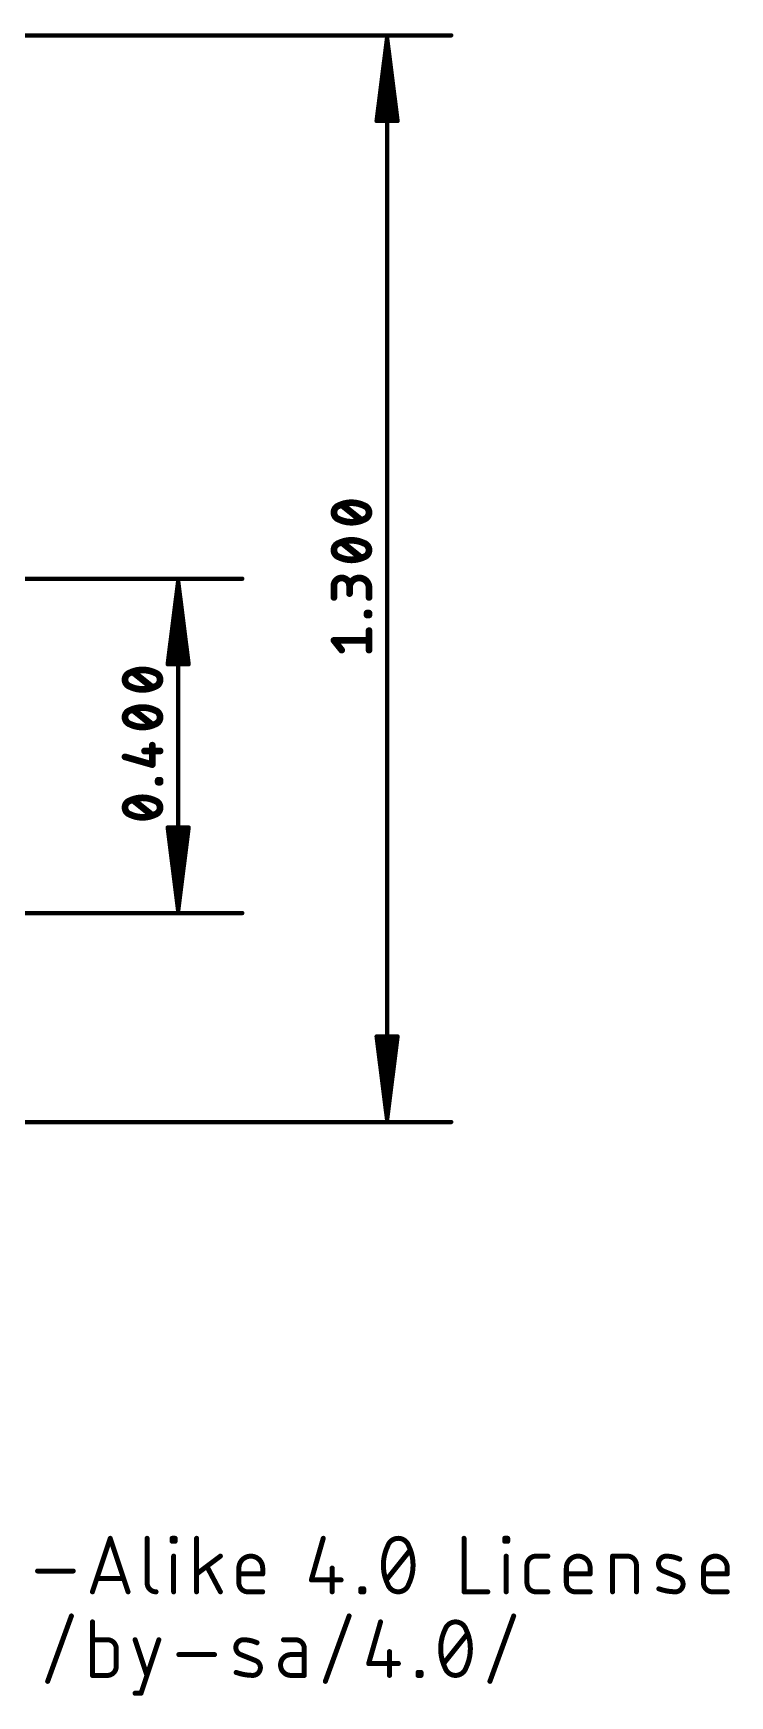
# Model space of a CAD drawing. Extents: x -29.2 to 57.4, y -20 to 37.1.
# Drawn here: x 36.2 to 57.4, y -17.4 to 33.1 of the extents above; entities that cross this region are included whole.
import ezdxf

# ---------------------------------------------------------------- set-up
doc = ezdxf.new("R2010")
doc.units = 0
doc.layers.add('47', color=253, linetype='CONTINUOUS')
doc.layers.add('51', color=53, linetype='CONTINUOUS')

msp = doc.modelspace()

# ---------------------------------------------------------------- linework, layer by layer
at = {"layer": '47'}
for points, const_width in [([(32.385, 33.02), (48.94, 33.02)], 0.13), ([(46.99, 32.955), (46.6708, 30.42)], 0.13), ([(46.99, 32.955), (46.73, 30.42)], 0.13), ([(46.99, 32.955), (46.86, 30.42)], 0.13), ([(46.99, 32.955), (46.99, 0.065)], 0.13), ([(47.3092, 30.42), (46.99, 32.955)], 0.13), ([(47.12, 30.42), (46.99, 32.955)], 0.13), ([(47.25, 30.42), (46.99, 32.955)], 0.13), ([(46.6708, 30.42), (47.3092, 30.42)], 0.13), ([(46.2038, 18.2854), (45.6112, 18.7596)], 0.2032), ([(46.2038, 17.1424), (45.6112, 17.6166)], 0.2032), ([(35.56, 16.51), (42.59, 16.51)], 0.13), ([(40.64, 16.445), (40.3208, 13.91)], 0.13), ([(40.64, 16.445), (40.38, 13.91)], 0.13), ([(40.64, 16.445), (40.51, 13.91)], 0.13), ([(40.64, 6.415), (40.64, 16.445)], 0.13), ([(40.9592, 13.91), (40.64, 16.445)], 0.13), ([(40.77, 13.91), (40.64, 16.445)], 0.13), ([(40.9, 13.91), (40.64, 16.445)], 0.13), ([(45.3741, 15.9402), (45.3741, 16.2958)], 0.2032), ([(45.8482, 16.2958), (45.8482, 16.0587)], 0.2032), ([(46.4409, 15.9402), (46.4409, 16.2365)], 0.2032), ([(46.3816, 15.4068), (46.3816, 15.466)], 0.2032), ([(46.3816, 15.466), (46.4409, 15.466)], 0.2032), ([(46.4409, 15.4068), (46.3816, 15.4068)], 0.2032), ([(46.4409, 15.466), (46.4409, 15.4068)], 0.2032), ([(45.6112, 14.34), (45.3741, 14.6363)], 0.2032), ([(45.3741, 14.6363), (46.4409, 14.6363)], 0.2032), ([(46.4409, 14.34), (46.4409, 14.9326)], 0.2032), ([(39.8538, 13.2054), (39.2612, 13.6796)], 0.2032), ([(40.3208, 13.91), (40.9592, 13.91)], 0.13), ([(39.8538, 12.0624), (39.2612, 12.5366)], 0.2032), ([(39.0241, 11.0972), (39.8538, 10.8602)], 0.2032), ([(39.6168, 11.275), (40.0909, 11.275)], 0.2032), ([(39.8538, 10.8602), (39.8538, 11.4528)], 0.2032), ([(40.0316, 10.3268), (40.0316, 10.386)], 0.2032), ([(40.0316, 10.386), (40.0909, 10.386)], 0.2032), ([(40.0909, 10.3268), (40.0316, 10.3268)], 0.2032), ([(40.0909, 10.386), (40.0909, 10.3268)], 0.2032), ([(39.8538, 9.3192), (39.2612, 9.7934)], 0.2032), ([(40.64, 6.415), (40.3208, 8.95)], 0.13), ([(40.3208, 8.95), (40.9592, 8.95)], 0.13), ([(40.64, 6.415), (40.38, 8.95)], 0.13), ([(40.64, 6.415), (40.51, 8.95)], 0.13), ([(40.9592, 8.95), (40.64, 6.415)], 0.13), ([(40.77, 8.95), (40.64, 6.415)], 0.13), ([(40.9, 8.95), (40.64, 6.415)], 0.13), ([(35.56, 6.35), (42.59, 6.35)], 0.13), ([(46.99, 0.065), (46.6708, 2.6)], 0.13), ([(46.6708, 2.6), (47.3092, 2.6)], 0.13), ([(46.99, 0.065), (46.73, 2.6)], 0.13), ([(46.99, 0.065), (46.86, 2.6)], 0.13), ([(47.3092, 2.6), (46.99, 0.065)], 0.13), ([(47.12, 2.6), (46.99, 0.065)], 0.13), ([(47.25, 2.6), (46.99, 0.065)], 0.13), ([(32.385, 0), (48.94, 0)], 0.13)]:
    msp.add_lwpolyline(points, dxfattribs=dict(at, const_width=const_width))
for points, const_width in [([(47.0225, 32.955, 1), (46.9575, 32.955)], 0.065), ([(47.0222, 32.9591, 1), (46.9578, 32.9509)], 0.065), ([(47.0225, 32.9533, 1), (46.9575, 32.9567)], 0.065), ([(47.0225, 32.9567, 1), (46.9575, 32.9533)], 0.065), ([(47.0223, 32.9583, 1), (46.9577, 32.9517)], 0.065), ([(47.0223, 32.9517, 1), (46.9577, 32.9583)], 0.065), ([(47.0222, 32.9509, 1), (46.9578, 32.9591)], 0.065), ([(48.94, 32.9875, 1), (48.94, 33.0525)], 0.065), ([(46.6385, 30.4241, 1), (46.703, 30.4159)], 0.065), ([(46.6708, 30.4525, 1), (46.6708, 30.3875)], 0.065), ([(46.6977, 30.4233, 1), (46.7623, 30.4167)], 0.065), ([(46.8275, 30.4217, 1), (46.8925, 30.4183)], 0.065), ([(47.0875, 30.4183, 1), (47.1525, 30.4217)], 0.065), ([(47.2177, 30.4167, 1), (47.2823, 30.4233)], 0.065), ([(47.277, 30.4159, 1), (47.3415, 30.4241)], 0.065), ([(47.3092, 30.3875, 1), (47.3092, 30.4525)], 0.065), ([(45.5223, 18.7299, 0.3205), (45.3741, 18.5225)], 0.2032), ([(45.9075, 18.8188, 0.1139), (45.5223, 18.7299)], 0.2032), ([(45.5, 18.7756, 1), (45.5445, 18.6843)], 0.1016), ([(45.5387, 18.6819, 1), (45.5058, 18.778)], 0.1016), ([(45.6429, 18.7992, 1), (45.5794, 18.7199)], 0.1016), ([(46.2927, 18.7299, 0.1139), (45.9075, 18.8188)], 0.2032), ([(45.9075, 18.8696, 1), (45.9075, 18.768)], 0.1016), ([(45.9075, 18.768, 1), (45.9075, 18.8696)], 0.1016), ([(46.4409, 18.5225, 0.3205), (46.2927, 18.7299)], 0.2032), ([(46.3092, 18.778, 1), (46.2763, 18.6819)], 0.1016), ([(46.2705, 18.6843, 1), (46.315, 18.7756)], 0.1016), ([(45.3741, 18.5225, 0.3205), (45.5223, 18.3151)], 0.2032), ([(45.4249, 18.5225, 1), (45.3233, 18.5225)], 0.1016), ([(45.3233, 18.5225, 1), (45.4249, 18.5225)], 0.1016), ([(45.5223, 18.3151, 0.1139), (45.9075, 18.2262)], 0.2032), ([(45.5445, 18.3607, 1), (45.5, 18.2694)], 0.1016), ([(45.5058, 18.267, 1), (45.5387, 18.3631)], 0.1016), ([(45.9075, 18.2262, 0.1139), (46.2927, 18.3151)], 0.2032), ([(45.9075, 18.277, 1), (45.9075, 18.1754)], 0.1016), ([(45.9075, 18.1754, 1), (45.9075, 18.277)], 0.1016), ([(46.1721, 18.2458, 1), (46.2356, 18.3251)], 0.1016), ([(46.2927, 18.3151, 0.3205), (46.4409, 18.5225)], 0.2032), ([(46.2763, 18.3631, 1), (46.3092, 18.267)], 0.1016), ([(46.315, 18.2694, 1), (46.2705, 18.3607)], 0.1016), ([(46.4917, 18.5225, 1), (46.3901, 18.5225)], 0.1016), ([(46.3901, 18.5225, 1), (46.4917, 18.5225)], 0.1016), ([(45.5223, 17.5869, 0.3205), (45.3741, 17.3795)], 0.2032), ([(45.9075, 17.6758, 0.1139), (45.5223, 17.5869)], 0.2032), ([(45.5, 17.6326, 1), (45.5445, 17.5413)], 0.1016), ([(45.5387, 17.5389, 1), (45.5058, 17.635)], 0.1016), ([(45.6429, 17.6562, 1), (45.5794, 17.5769)], 0.1016), ([(46.2927, 17.5869, 0.1139), (45.9075, 17.6758)], 0.2032), ([(45.9075, 17.7266, 1), (45.9075, 17.625)], 0.1016), ([(45.9075, 17.625, 1), (45.9075, 17.7266)], 0.1016), ([(46.4409, 17.3795, 0.3205), (46.2927, 17.5869)], 0.2032), ([(46.3092, 17.635, 1), (46.2763, 17.5389)], 0.1016), ([(46.2705, 17.5413, 1), (46.315, 17.6326)], 0.1016), ([(45.3741, 17.3795, 0.3205), (45.5223, 17.1721)], 0.2032), ([(45.4249, 17.3795, 1), (45.3233, 17.3795)], 0.1016), ([(45.3233, 17.3795, 1), (45.4249, 17.3795)], 0.1016), ([(45.5223, 17.1721, 0.1139), (45.9075, 17.0832)], 0.2032), ([(45.5445, 17.2177, 1), (45.5, 17.1264)], 0.1016), ([(45.5058, 17.124, 1), (45.5387, 17.2201)], 0.1016), ([(45.9075, 17.0832, 0.1139), (46.2927, 17.1721)], 0.2032), ([(45.9075, 17.134, 1), (45.9075, 17.0324)], 0.1016), ([(45.9075, 17.0324, 1), (45.9075, 17.134)], 0.1016), ([(46.1721, 17.1028, 1), (46.2356, 17.1821)], 0.1016), ([(46.2927, 17.1721, 0.3205), (46.4409, 17.3795)], 0.2032), ([(46.2763, 17.2201, 1), (46.3092, 17.124)], 0.1016), ([(46.315, 17.1264, 1), (46.2705, 17.2177)], 0.1016), ([(46.4917, 17.3795, 1), (46.3901, 17.3795)], 0.1016), ([(46.3901, 17.3795, 1), (46.4917, 17.3795)], 0.1016), ([(40.6725, 16.445, 1), (40.6075, 16.445)], 0.065), ([(40.6722, 16.4491, 1), (40.6078, 16.4409)], 0.065), ([(40.6725, 16.4433, 1), (40.6075, 16.4467)], 0.065), ([(40.6725, 16.4467, 1), (40.6075, 16.4433)], 0.065), ([(40.6723, 16.4483, 1), (40.6077, 16.4417)], 0.065), ([(40.6723, 16.4417, 1), (40.6077, 16.4483)], 0.065), ([(40.6722, 16.4409, 1), (40.6078, 16.4491)], 0.065), ([(42.59, 16.4775, 1), (42.59, 16.5425)], 0.065), ([(45.8482, 16.2958, 1), (45.3741, 16.2958)], 0.2032), ([(45.4249, 16.2958, 1), (45.3233, 16.2958)], 0.1016), ([(45.3233, 16.2958, 1), (45.4249, 16.2958)], 0.1016), ([(46.4409, 16.2365, 1), (45.8482, 16.2365)], 0.2032), ([(45.899, 16.2958, 1), (45.7974, 16.2958)], 0.1016), ([(45.7974, 16.2958, 1), (45.899, 16.2958)], 0.1016), ([(45.7974, 16.2365, 1), (45.899, 16.2365)], 0.1016), ([(46.4917, 16.2365, 1), (46.3901, 16.2365)], 0.1016), ([(46.3901, 16.2365, 1), (46.4917, 16.2365)], 0.1016), ([(45.3233, 15.9402, 1), (45.4249, 15.9402)], 0.1016), ([(45.7974, 16.0587, 1), (45.899, 16.0587)], 0.1016), ([(46.3901, 15.9402, 1), (46.4917, 15.9402)], 0.1016), ([(46.4324, 15.466, 1), (46.3308, 15.466)], 0.1016), ([(46.3816, 15.5168, 1), (46.3816, 15.4152)], 0.1016), ([(46.3816, 15.4576, 1), (46.3816, 15.356)], 0.1016), ([(46.3308, 15.4068, 1), (46.4324, 15.4068)], 0.1016), ([(46.4917, 15.466, 1), (46.3901, 15.466)], 0.1016), ([(46.3901, 15.4068, 1), (46.4917, 15.4068)], 0.1016), ([(46.4409, 15.4152, 1), (46.4409, 15.5168)], 0.1016), ([(46.4409, 15.356, 1), (46.4409, 15.4576)], 0.1016), ([(45.4138, 14.668, 1), (45.3344, 14.6046)], 0.1016), ([(45.3741, 14.6871, 1), (45.3741, 14.5855)], 0.1016), ([(46.4917, 14.9326, 1), (46.3901, 14.9326)], 0.1016), ([(46.4409, 14.5855, 1), (46.4409, 14.6871)], 0.1016), ([(45.5715, 14.3082, 1), (45.6508, 14.3717)], 0.1016), ([(46.3901, 14.34, 1), (46.4917, 14.34)], 0.1016), ([(39.1723, 13.6499, 0.3205), (39.0241, 13.4425)], 0.2032), ([(39.5575, 13.7388, 0.1139), (39.1723, 13.6499)], 0.2032), ([(39.15, 13.6956, 1), (39.1945, 13.6043)], 0.1016), ([(39.1887, 13.6019, 1), (39.1558, 13.698)], 0.1016), ([(39.2929, 13.7192, 1), (39.2294, 13.6399)], 0.1016), ([(39.9427, 13.6499, 0.1139), (39.5575, 13.7388)], 0.2032), ([(39.5575, 13.7896, 1), (39.5575, 13.688)], 0.1016), ([(39.5575, 13.688, 1), (39.5575, 13.7896)], 0.1016), ([(40.0909, 13.4425, 0.3205), (39.9427, 13.6499)], 0.2032), ([(39.9592, 13.698, 1), (39.9263, 13.6019)], 0.1016), ([(39.9205, 13.6043, 1), (39.965, 13.6956)], 0.1016), ([(40.2885, 13.9141, 1), (40.353, 13.9059)], 0.065), ([(40.3208, 13.9425, 1), (40.3208, 13.8775)], 0.065), ([(40.3477, 13.9133, 1), (40.4123, 13.9067)], 0.065), ([(40.4775, 13.9117, 1), (40.5425, 13.9083)], 0.065), ([(40.7375, 13.9083, 1), (40.8025, 13.9117)], 0.065), ([(40.8677, 13.9067, 1), (40.9323, 13.9133)], 0.065), ([(40.927, 13.9059, 1), (40.9915, 13.9141)], 0.065), ([(40.9592, 13.8775, 1), (40.9592, 13.9425)], 0.065), ([(39.0241, 13.4425, 0.3205), (39.1723, 13.2351)], 0.2032), ([(39.0749, 13.4425, 1), (38.9733, 13.4425)], 0.1016), ([(38.9733, 13.4425, 1), (39.0749, 13.4425)], 0.1016), ([(39.1723, 13.2351, 0.1139), (39.5575, 13.1462)], 0.2032), ([(39.1945, 13.2807, 1), (39.15, 13.1894)], 0.1016), ([(39.1558, 13.187, 1), (39.1887, 13.2831)], 0.1016), ([(39.5575, 13.1462, 0.1139), (39.9427, 13.2351)], 0.2032), ([(39.5575, 13.197, 1), (39.5575, 13.0954)], 0.1016), ([(39.5575, 13.0954, 1), (39.5575, 13.197)], 0.1016), ([(39.8221, 13.1658, 1), (39.8856, 13.2451)], 0.1016), ([(39.9427, 13.2351, 0.3205), (40.0909, 13.4425)], 0.2032), ([(39.9263, 13.2831, 1), (39.9592, 13.187)], 0.1016), ([(39.965, 13.1894, 1), (39.9205, 13.2807)], 0.1016), ([(40.1417, 13.4425, 1), (40.0401, 13.4425)], 0.1016), ([(40.0401, 13.4425, 1), (40.1417, 13.4425)], 0.1016), ([(39.5575, 12.5958, 0.1139), (39.1723, 12.5069)], 0.2032), ([(39.2929, 12.5762, 1), (39.2294, 12.4969)], 0.1016), ([(39.9427, 12.5069, 0.1139), (39.5575, 12.5958)], 0.2032), ([(39.5575, 12.6466, 1), (39.5575, 12.545)], 0.1016), ([(39.5575, 12.545, 1), (39.5575, 12.6466)], 0.1016), ([(39.1723, 12.5069, 0.3205), (39.0241, 12.2995)], 0.2032), ([(39.0241, 12.2995, 0.3205), (39.1723, 12.0921)], 0.2032), ([(39.0749, 12.2995, 1), (38.9733, 12.2995)], 0.1016), ([(38.9733, 12.2995, 1), (39.0749, 12.2995)], 0.1016), ([(39.15, 12.5526, 1), (39.1945, 12.4613)], 0.1016), ([(39.1723, 12.0921, 0.1139), (39.5575, 12.0032)], 0.2032), ([(39.1945, 12.1377, 1), (39.15, 12.0464)], 0.1016), ([(39.1887, 12.4589, 1), (39.1558, 12.555)], 0.1016), ([(39.1558, 12.044, 1), (39.1887, 12.1401)], 0.1016), ([(39.5575, 12.0032, 0.1139), (39.9427, 12.0921)], 0.2032), ([(39.8221, 12.0228, 1), (39.8856, 12.1021)], 0.1016), ([(40.0909, 12.2995, 0.3205), (39.9427, 12.5069)], 0.2032), ([(39.9427, 12.0921, 0.3205), (40.0909, 12.2995)], 0.2032), ([(39.9592, 12.555, 1), (39.9263, 12.4589)], 0.1016), ([(39.9263, 12.1401, 1), (39.9592, 12.044)], 0.1016), ([(39.9205, 12.4613, 1), (39.965, 12.5526)], 0.1016), ([(39.965, 12.0464, 1), (39.9205, 12.1377)], 0.1016), ([(40.1417, 12.2995, 1), (40.0401, 12.2995)], 0.1016), ([(40.0401, 12.2995, 1), (40.1417, 12.2995)], 0.1016), ([(39.5575, 12.054, 1), (39.5575, 11.9524)], 0.1016), ([(39.5575, 11.9524, 1), (39.5575, 12.054)], 0.1016), ([(39.0381, 11.1461, 1), (39.0101, 11.0484)], 0.1016), ([(39.6168, 11.3258, 1), (39.6168, 11.2242)], 0.1016), ([(39.9046, 11.4528, 1), (39.803, 11.4528)], 0.1016), ([(40.0909, 11.2242, 1), (40.0909, 11.3258)], 0.1016), ([(39.803, 10.8602, 1), (39.9046, 10.8602)], 0.1016), ([(39.8399, 10.8113, 1), (39.8678, 10.909)], 0.1016), ([(40.0824, 10.386, 1), (39.9808, 10.386)], 0.1016), ([(40.0316, 10.4368, 1), (40.0316, 10.3352)], 0.1016), ([(40.0316, 10.3776, 1), (40.0316, 10.276)], 0.1016), ([(39.9808, 10.3268, 1), (40.0824, 10.3268)], 0.1016), ([(40.1417, 10.386, 1), (40.0401, 10.386)], 0.1016), ([(40.0401, 10.3268, 1), (40.1417, 10.3268)], 0.1016), ([(40.0909, 10.3352, 1), (40.0909, 10.4368)], 0.1016), ([(40.0909, 10.276, 1), (40.0909, 10.3776)], 0.1016), ([(39.1723, 9.7637, 0.3205), (39.0241, 9.5563)], 0.2032), ([(39.0241, 9.5563, 0.3205), (39.1723, 9.3489)], 0.2032), ([(39.0749, 9.5563, 1), (38.9733, 9.5563)], 0.1016), ([(38.9733, 9.5563, 1), (39.0749, 9.5563)], 0.1016), ([(39.5575, 9.8526, 0.1139), (39.1723, 9.7637)], 0.2032), ([(39.15, 9.8094, 1), (39.1945, 9.7181)], 0.1016), ([(39.1887, 9.7157, 1), (39.1558, 9.8118)], 0.1016), ([(39.2929, 9.833, 1), (39.2294, 9.7537)], 0.1016), ([(39.9427, 9.7637, 0.1139), (39.5575, 9.8526)], 0.2032), ([(39.5575, 9.9034, 1), (39.5575, 9.8018)], 0.1016), ([(39.5575, 9.8018, 1), (39.5575, 9.9034)], 0.1016), ([(40.0909, 9.5563, 0.3205), (39.9427, 9.7637)], 0.2032), ([(39.9427, 9.3489, 0.3205), (40.0909, 9.5563)], 0.2032), ([(39.9592, 9.8118, 1), (39.9263, 9.7157)], 0.1016), ([(39.9205, 9.7181, 1), (39.965, 9.8094)], 0.1016), ([(40.1417, 9.5563, 1), (40.0401, 9.5563)], 0.1016), ([(40.0401, 9.5563, 1), (40.1417, 9.5563)], 0.1016), ([(39.1723, 9.3489, 0.1139), (39.5575, 9.26)], 0.2032), ([(39.1945, 9.3945, 1), (39.15, 9.3032)], 0.1016), ([(39.1558, 9.3008, 1), (39.1887, 9.3969)], 0.1016), ([(39.5575, 9.26, 0.1139), (39.9427, 9.3489)], 0.2032), ([(39.5575, 9.3108, 1), (39.5575, 9.2092)], 0.1016), ([(39.5575, 9.2092, 1), (39.5575, 9.3108)], 0.1016), ([(39.8221, 9.2796, 1), (39.8856, 9.3589)], 0.1016), ([(39.9263, 9.3969, 1), (39.9592, 9.3008)], 0.1016), ([(39.965, 9.3032, 1), (39.9205, 9.3945)], 0.1016), ([(40.353, 8.9541, 1), (40.2885, 8.9459)], 0.065), ([(40.3208, 8.9825, 1), (40.3208, 8.9175)], 0.065), ([(40.4123, 8.9533, 1), (40.3477, 8.9467)], 0.065), ([(40.5425, 8.9517, 1), (40.4775, 8.9483)], 0.065), ([(40.8025, 8.9483, 1), (40.7375, 8.9517)], 0.065), ([(40.9323, 8.9467, 1), (40.8677, 8.9533)], 0.065), ([(40.9915, 8.9459, 1), (40.927, 8.9541)], 0.065), ([(40.9592, 8.9175, 1), (40.9592, 8.9825)], 0.065), ([(40.6078, 6.4191, 1), (40.6722, 6.4109)], 0.065), ([(40.6077, 6.4183, 1), (40.6723, 6.4117)], 0.065), ([(40.6075, 6.4133, 1), (40.6725, 6.4167)], 0.065), ([(40.6075, 6.4167, 1), (40.6725, 6.4133)], 0.065), ([(40.6075, 6.415, 1), (40.6725, 6.415)], 0.065), ([(40.6077, 6.4117, 1), (40.6723, 6.4183)], 0.065), ([(40.6078, 6.4109, 1), (40.6722, 6.4191)], 0.065), ([(42.59, 6.3175, 1), (42.59, 6.3825)], 0.065), ([(46.703, 2.6041, 1), (46.6385, 2.5959)], 0.065), ([(46.6708, 2.6325, 1), (46.6708, 2.5675)], 0.065), ([(46.7623, 2.6033, 1), (46.6977, 2.5967)], 0.065), ([(46.8925, 2.6017, 1), (46.8275, 2.5983)], 0.065), ([(47.1525, 2.5983, 1), (47.0875, 2.6017)], 0.065), ([(47.2823, 2.5967, 1), (47.2177, 2.6033)], 0.065), ([(47.3415, 2.5959, 1), (47.277, 2.6041)], 0.065), ([(47.3092, 2.5675, 1), (47.3092, 2.6325)], 0.065), ([(46.9578, 0.0691, 1), (47.0222, 0.0609)], 0.065), ([(46.9577, 0.0683, 1), (47.0223, 0.0617)], 0.065), ([(46.9575, 0.0633, 1), (47.0225, 0.0667)], 0.065), ([(46.9575, 0.0667, 1), (47.0225, 0.0633)], 0.065), ([(46.9575, 0.065, 1), (47.0225, 0.065)], 0.065), ([(46.9577, 0.0617, 1), (47.0223, 0.0683)], 0.065), ([(46.9578, 0.0609, 1), (47.0222, 0.0691)], 0.065), ([(48.94, -0.0325, 1), (48.94, 0.0325)], 0.065)]:
    msp.add_lwpolyline(points, format="xyb", dxfattribs=dict(at, const_width=const_width))
at = {"layer": '51', "const_width": 0.1524}
for points in [[(38.033, -14.2748), (38.5749, -12.6492)], [(38.5749, -12.6492), (39.1168, -14.2748)], [(39.6963, -12.6492), (39.6963, -14.0039)], [(40.4576, -12.7395), (40.4576, -12.6492)], [(40.4576, -12.6492), (40.5479, -12.6492)], [(40.5479, -12.6492), (40.5479, -12.7395)], [(41.2005, -14.2748), (41.2005, -12.6492)], [(45.0497, -12.6492), (44.6885, -13.9136)], [(49.3287, -12.6492), (49.3287, -14.2748)], [(50.5658, -12.7395), (50.5658, -12.6492)], [(50.5658, -12.6492), (50.6561, -12.6492)], [(50.6561, -12.6492), (50.6561, -12.7395)], [(40.5479, -12.7395), (40.4576, -12.7395)], [(40.5028, -14.2748), (40.5028, -13.1911)], [(41.923, -13.1911), (41.2005, -13.7329)], [(46.9671, -13.9136), (47.6896, -13.0104)], [(50.6561, -12.7395), (50.5658, -12.7395)], [(50.6109, -14.2748), (50.6109, -13.1911)], [(51.5124, -13.1911), (51.8736, -13.1911)], [(53.8449, -14.2748), (53.8449, -13.1911)], [(53.8449, -13.1911), (54.2964, -13.1911)], [(36.3657, -13.6426), (37.4494, -13.6426)], [(41.923, -14.2748), (41.5166, -13.5072)], [(42.4862, -14.0039), (42.4862, -13.5523)], [(43.2087, -13.5523), (43.2087, -13.7329)], [(45.3206, -13.5523), (45.3206, -14.2748)], [(51.2414, -14.0039), (51.2414, -13.462)], [(52.4381, -14.0039), (52.4381, -13.5523)], [(53.1606, -13.5523), (53.1606, -13.7329)], [(54.5674, -13.462), (54.5674, -14.2748)], [(55.8387, -13.8232), (55.3872, -13.6426)], [(56.6064, -14.0039), (56.6064, -13.5523)], [(57.3289, -13.5523), (57.3289, -13.7329)], [(38.9813, -13.8684), (38.1685, -13.8684)], [(43.2087, -13.7329), (42.4862, -13.7329)], [(44.6885, -13.9136), (45.5916, -13.9136)], [(46.1891, -14.2748), (46.1891, -14.1845)], [(46.1891, -14.1845), (46.2794, -14.1845)], [(46.2794, -14.1845), (46.2794, -14.2748)], [(53.1606, -13.7329), (52.4381, -13.7329)], [(57.3289, -13.7329), (56.6064, -13.7329)], [(43.2087, -14.2748), (42.7571, -14.2748)], [(46.2794, -14.2748), (46.1891, -14.2748)], [(49.3287, -14.2748), (50.0512, -14.2748)], [(51.8736, -14.2748), (51.5124, -14.2748)], [(53.1606, -14.2748), (52.709, -14.2748)], [(57.3289, -14.2748), (56.8773, -14.2748)], [(36.673, -16.9954), (37.3955, -15.0086)], [(38.0351, -15.1892), (38.0351, -16.8148)], [(45.1139, -16.9954), (45.8364, -15.0086)], [(46.7916, -15.1892), (46.4304, -16.4536)], [(50.1159, -16.9954), (50.8384, -15.0086)], [(38.4866, -15.7311), (38.0351, -15.7311)], [(39.3303, -15.7311), (39.6916, -16.8148)], [(39.511, -17.3567), (40.0528, -15.7311)], [(44.2034, -15.7311), (43.8422, -15.7311)], [(48.7091, -16.4536), (49.4315, -15.5504)], [(38.7576, -16.5439), (38.7576, -16.002)], [(40.6607, -16.1826), (41.7445, -16.1826)], [(42.9915, -16.3632), (42.5399, -16.1826)], [(44.4743, -16.1826), (44.0679, -16.1826)], [(44.4743, -16.8148), (44.4743, -16.002)], [(47.0626, -16.0923), (47.0626, -16.8148)], [(46.4304, -16.4536), (47.3335, -16.4536)], [(47.931, -16.8148), (47.931, -16.7245)], [(47.931, -16.7245), (48.0213, -16.7245)], [(48.0213, -16.7245), (48.0213, -16.8148)], [(38.0351, -16.8148), (38.4866, -16.8148)], [(44.0679, -16.8148), (44.4743, -16.8148)], [(48.0213, -16.8148), (47.931, -16.8148)], [(39.3303, -17.3567), (39.511, -17.3567)]]:
    msp.add_lwpolyline(points, dxfattribs=at)
at = {"layer": '51'}
for points, const_width in [([(38.6111, -12.6372, 1), (38.5388, -12.6612)], 0.0762), ([(38.6111, -12.6612, 1), (38.5388, -12.6372)], 0.0762), ([(39.7344, -12.6492, 1), (39.6582, -12.6492)], 0.0762), ([(40.4957, -12.6492, 1), (40.4195, -12.6492)], 0.0762), ([(40.4576, -12.6111, 1), (40.4576, -12.6873)], 0.0762), ([(40.586, -12.6492, 1), (40.5098, -12.6492)], 0.0762), ([(40.5479, -12.6873, 1), (40.5479, -12.6111)], 0.0762), ([(41.2386, -12.6492, 1), (41.1624, -12.6492)], 0.0762), ([(45.0863, -12.6597, 1), (45.0131, -12.6387)], 0.0762), ([(47.3284, -12.6492, 0.3205), (47.0123, -12.875)], 0.1524), ([(47.6445, -12.875, 0.3205), (47.3284, -12.6492)], 0.1524), ([(47.3284, -12.6111, 1), (47.3284, -12.6873)], 0.0762), ([(47.3284, -12.6873, 1), (47.3284, -12.6111)], 0.0762), ([(49.3668, -12.6492, 1), (49.2906, -12.6492)], 0.0762), ([(50.6039, -12.6492, 1), (50.5277, -12.6492)], 0.0762), ([(50.5658, -12.6111, 1), (50.5658, -12.6873)], 0.0762), ([(50.6942, -12.6492, 1), (50.618, -12.6492)], 0.0762), ([(50.6561, -12.6873, 1), (50.6561, -12.6111)], 0.0762), ([(40.4576, -12.7014, 1), (40.4576, -12.7776)], 0.0762), ([(40.4195, -12.7395, 1), (40.4957, -12.7395)], 0.0762), ([(40.5409, -13.1911, 1), (40.4647, -13.1911)], 0.0762), ([(40.5098, -12.7395, 1), (40.586, -12.7395)], 0.0762), ([(40.5479, -12.7776, 1), (40.5479, -12.7014)], 0.0762), ([(41.9458, -13.2215, 1), (41.9001, -13.1606)], 0.0762), ([(43.2087, -13.5523, 1), (42.4862, -13.5523)], 0.1524), ([(47.0123, -12.875, 0.1139), (46.8768, -13.462)], 0.1524), ([(46.9763, -12.8626, 1), (47.0483, -12.8873)], 0.0762), ([(47.0466, -12.8917, 1), (46.9781, -12.8583)], 0.0762), ([(47.6787, -12.8583, 1), (47.6102, -12.8917)], 0.0762), ([(47.7799, -13.462, 0.1139), (47.6445, -12.875)], 0.1524), ([(47.6084, -12.8873, 1), (47.6805, -12.8626)], 0.0762), ([(47.7194, -13.0342, 1), (47.6599, -12.9866)], 0.0762), ([(50.5658, -12.7014, 1), (50.5658, -12.7776)], 0.0762), ([(50.5277, -12.7395, 1), (50.6039, -12.7395)], 0.0762), ([(50.649, -13.1911, 1), (50.5728, -13.1911)], 0.0762), ([(50.618, -12.7395, 1), (50.6942, -12.7395)], 0.0762), ([(50.6561, -12.7776, 1), (50.6561, -12.7014)], 0.0762), ([(51.5124, -13.1911, 0.4142), (51.2414, -13.462)], 0.1524), ([(51.5124, -13.153, 1), (51.5124, -13.2292)], 0.0762), ([(51.5124, -13.2292, 1), (51.5124, -13.153)], 0.0762), ([(51.8736, -13.2292, 1), (51.8736, -13.153)], 0.0762), ([(53.1606, -13.5523, 1), (52.4381, -13.5523)], 0.1524), ([(53.883, -13.1911, 1), (53.8068, -13.1911)], 0.0762), ([(53.8449, -13.153, 1), (53.8449, -13.2292)], 0.0762), ([(54.5674, -13.462, 0.4142), (54.2964, -13.1911)], 0.1524), ([(54.2964, -13.153, 1), (54.2964, -13.2292)], 0.0762), ([(54.2964, -13.2292, 1), (54.2964, -13.153)], 0.0762), ([(55.4775, -13.1911, 0.8318), (55.3872, -13.6426)], 0.1524), ([(55.478, -13.153, 1), (55.4769, -13.2292)], 0.0762), ([(55.8839, -13.2814, 0.1026), (55.4775, -13.1911)], 0.1524), ([(55.4769, -13.2292, 1), (55.478, -13.153)], 0.0762), ([(57.3289, -13.5523, 1), (56.6064, -13.5523)], 0.1524), ([(36.3657, -13.6045, 1), (36.3657, -13.6807)], 0.0762), ([(37.4494, -13.6807, 1), (37.4494, -13.6045)], 0.0762), ([(41.5502, -13.4893, 1), (41.4829, -13.525)], 0.0762), ([(42.5243, -13.5523, 1), (42.4481, -13.5523)], 0.0762), ([(42.4481, -13.5523, 1), (42.5243, -13.5523)], 0.0762), ([(43.2468, -13.5523, 1), (43.1706, -13.5523)], 0.0762), ([(43.1706, -13.5523, 1), (43.2468, -13.5523)], 0.0762), ([(45.3587, -13.5523, 1), (45.2825, -13.5523)], 0.0762), ([(46.8768, -13.462, 0.1139), (47.0123, -14.049)], 0.1524), ([(46.9149, -13.462, 1), (46.8387, -13.462)], 0.0762), ([(46.8387, -13.462, 1), (46.9149, -13.462)], 0.0762), ([(47.6445, -14.049, 0.1139), (47.7799, -13.462)], 0.1524), ([(47.818, -13.462, 1), (47.7418, -13.462)], 0.0762), ([(47.7418, -13.462, 1), (47.818, -13.462)], 0.0762), ([(51.2795, -13.462, 1), (51.2033, -13.462)], 0.0762), ([(51.2033, -13.462, 1), (51.2795, -13.462)], 0.0762), ([(52.4762, -13.5523, 1), (52.4, -13.5523)], 0.0762), ([(52.4, -13.5523, 1), (52.4762, -13.5523)], 0.0762), ([(53.1987, -13.5523, 1), (53.1225, -13.5523)], 0.0762), ([(53.1225, -13.5523, 1), (53.1987, -13.5523)], 0.0762), ([(54.6055, -13.462, 1), (54.5293, -13.462)], 0.0762), ([(54.5293, -13.462, 1), (54.6055, -13.462)], 0.0762), ([(55.4013, -13.6073, 1), (55.373, -13.678)], 0.0762), ([(55.373, -13.678, 1), (55.4013, -13.6072)], 0.0762), ([(55.8682, -13.3161, 1), (55.8995, -13.2466)], 0.0762), ([(56.6445, -13.5523, 1), (56.5683, -13.5523)], 0.0762), ([(56.5683, -13.5523, 1), (56.6445, -13.5523)], 0.0762), ([(57.367, -13.5523, 1), (57.2908, -13.5523)], 0.0762), ([(57.2908, -13.5523, 1), (57.367, -13.5523)], 0.0762), ([(38.1685, -13.8303, 1), (38.1685, -13.9065)], 0.0762), ([(38.9813, -13.9065, 1), (38.9813, -13.8303)], 0.0762), ([(39.6963, -14.0039, 0.4142), (39.9672, -14.2748)], 0.1524), ([(39.7344, -14.0039, 1), (39.6582, -14.0039)], 0.0762), ([(39.6582, -14.0039, 1), (39.7344, -14.0039)], 0.0762), ([(41.1776, -13.7025, 1), (41.2233, -13.7634)], 0.0762), ([(42.4862, -13.6948, 1), (42.4862, -13.771)], 0.0762), ([(42.4862, -14.0039, 0.4142), (42.7571, -14.2748)], 0.1524), ([(42.5243, -14.0039, 1), (42.4481, -14.0039)], 0.0762), ([(42.4481, -14.0039, 1), (42.5243, -14.0039)], 0.0762), ([(43.1706, -13.7329, 1), (43.2468, -13.7329)], 0.0762), ([(43.2087, -13.771, 1), (43.2087, -13.6948)], 0.0762), ([(44.6518, -13.9031, 1), (44.7251, -13.924)], 0.0762), ([(44.6885, -13.8755, 1), (44.6885, -13.9517)], 0.0762), ([(45.5916, -13.9517, 1), (45.5916, -13.8755)], 0.0762), ([(46.2272, -14.1845, 1), (46.151, -14.1845)], 0.0762), ([(46.1891, -14.1464, 1), (46.1891, -14.2226)], 0.0762), ([(46.3175, -14.1845, 1), (46.2413, -14.1845)], 0.0762), ([(46.2794, -14.2226, 1), (46.2794, -14.1464)], 0.0762), ([(46.9374, -13.8898, 1), (46.9969, -13.9374)], 0.0762), ([(47.0123, -14.049, 0.3205), (47.3284, -14.2748)], 0.1524), ([(47.0483, -14.0367, 1), (46.9763, -14.0614)], 0.0762), ([(46.9781, -14.0657, 1), (47.0466, -14.0323)], 0.0762), ([(47.3284, -14.2748, 0.3205), (47.6445, -14.049)], 0.1524), ([(47.6102, -14.0323, 1), (47.6787, -14.0657)], 0.0762), ([(47.6805, -14.0614, 1), (47.6084, -14.0367)], 0.0762), ([(51.2414, -14.0039, 0.4142), (51.5124, -14.2748)], 0.1524), ([(51.2795, -14.0039, 1), (51.2033, -14.0039)], 0.0762), ([(51.2033, -14.0039, 1), (51.2795, -14.0039)], 0.0762), ([(52.4381, -13.6948, 1), (52.4381, -13.771)], 0.0762), ([(52.4381, -14.0039, 0.4142), (52.709, -14.2748)], 0.1524), ([(52.4762, -14.0039, 1), (52.4, -14.0039)], 0.0762), ([(52.4, -14.0039, 1), (52.4762, -14.0039)], 0.0762), ([(53.1225, -13.7329, 1), (53.1987, -13.7329)], 0.0762), ([(53.1606, -13.771, 1), (53.1606, -13.6948)], 0.0762), ([(55.2646, -14.1486, 1), (55.2388, -14.2203)], 0.0762), ([(55.2517, -14.1845, 0.083), (55.7484, -14.2748)], 0.1524), ([(55.7484, -14.2748, 0.8318), (55.8387, -13.8232)], 0.1524), ([(55.8529, -13.7879, 1), (55.8246, -13.8586)], 0.0762), ([(55.8246, -13.8586, 1), (55.8529, -13.7879)], 0.0762), ([(56.6064, -13.6948, 1), (56.6064, -13.771)], 0.0762), ([(56.6064, -14.0039, 0.4142), (56.8773, -14.2748)], 0.1524), ([(56.6445, -14.0039, 1), (56.5683, -14.0039)], 0.0762), ([(56.5683, -14.0039, 1), (56.6445, -14.0039)], 0.0762), ([(57.2908, -13.7329, 1), (57.367, -13.7329)], 0.0762), ([(57.3289, -13.771, 1), (57.3289, -13.6948)], 0.0762), ([(37.9969, -14.2628, 1), (38.0692, -14.2868)], 0.0762), ([(39.0806, -14.2868, 1), (39.1529, -14.2628)], 0.0762), ([(39.9672, -14.3129, 1), (39.9672, -14.2367)], 0.0762), ([(40.4647, -14.2748, 1), (40.5409, -14.2748)], 0.0762), ([(41.1624, -14.2748, 1), (41.2386, -14.2748)], 0.0762), ([(41.8893, -14.2926, 1), (41.9566, -14.257)], 0.0762), ([(42.7571, -14.2367, 1), (42.7571, -14.3129)], 0.0762), ([(42.7571, -14.3129, 1), (42.7571, -14.2367)], 0.0762), ([(43.2087, -14.3129, 1), (43.2087, -14.2367)], 0.0762), ([(45.2825, -14.2748, 1), (45.3587, -14.2748)], 0.0762), ([(46.1891, -14.2367, 1), (46.1891, -14.3129)], 0.0762), ([(46.151, -14.2748, 1), (46.2272, -14.2748)], 0.0762), ([(46.2413, -14.2748, 1), (46.3175, -14.2748)], 0.0762), ([(46.2794, -14.3129, 1), (46.2794, -14.2367)], 0.0762), ([(47.3284, -14.2367, 1), (47.3284, -14.3129)], 0.0762), ([(47.3284, -14.3129, 1), (47.3284, -14.2367)], 0.0762), ([(49.3287, -14.2367, 1), (49.3287, -14.3129)], 0.0762), ([(49.2906, -14.2748, 1), (49.3668, -14.2748)], 0.0762), ([(50.0512, -14.3129, 1), (50.0512, -14.2367)], 0.0762), ([(50.5728, -14.2748, 1), (50.649, -14.2748)], 0.0762), ([(51.5124, -14.2367, 1), (51.5124, -14.3129)], 0.0762), ([(51.5124, -14.3129, 1), (51.5124, -14.2367)], 0.0762), ([(51.8736, -14.3129, 1), (51.8736, -14.2367)], 0.0762), ([(52.709, -14.2367, 1), (52.709, -14.3129)], 0.0762), ([(52.709, -14.3129, 1), (52.709, -14.2367)], 0.0762), ([(53.1606, -14.3129, 1), (53.1606, -14.2367)], 0.0762), ([(53.8068, -14.2748, 1), (53.883, -14.2748)], 0.0762), ([(54.5293, -14.2748, 1), (54.6055, -14.2748)], 0.0762), ([(55.7489, -14.2367, 1), (55.7479, -14.3129)], 0.0762), ([(55.7479, -14.3129, 1), (55.7489, -14.2367)], 0.0762), ([(56.8773, -14.2367, 1), (56.8773, -14.3129)], 0.0762), ([(56.8773, -14.3129, 1), (56.8773, -14.2367)], 0.0762), ([(57.3289, -14.3129, 1), (57.3289, -14.2367)], 0.0762), ([(37.4313, -15.0216, 1), (37.3597, -14.9956)], 0.0762), ([(38.0732, -15.1892, 1), (37.997, -15.1892)], 0.0762), ([(45.8722, -15.0216, 1), (45.8006, -14.9956)], 0.0762), ([(46.8283, -15.1997, 1), (46.755, -15.1787)], 0.0762), ([(49.0703, -15.1892, 0.3205), (48.7542, -15.415)], 0.1524), ([(49.3864, -15.415, 0.3205), (49.0703, -15.1892)], 0.1524), ([(49.0703, -15.1511, 1), (49.0703, -15.2273)], 0.0762), ([(49.0703, -15.2273, 1), (49.0703, -15.1511)], 0.0762), ([(50.8742, -15.0216, 1), (50.8025, -14.9956)], 0.0762), ([(38.0351, -15.693, 1), (38.0351, -15.7692)], 0.0762), ([(38.7576, -16.002, 0.4142), (38.4866, -15.7311)], 0.1524), ([(38.4866, -15.693, 1), (38.4866, -15.7692)], 0.0762), ([(38.4866, -15.7692, 1), (38.4866, -15.693)], 0.0762), ([(39.3665, -15.719, 1), (39.2942, -15.7431)], 0.0762), ([(40.089, -15.7431, 1), (40.0167, -15.719)], 0.0762), ([(42.6302, -15.7311, 0.8318), (42.5399, -16.1826)], 0.1524), ([(43.0366, -15.8214, 0.1026), (42.6302, -15.7311)], 0.1524), ([(42.6308, -15.693, 1), (42.6297, -15.7692)], 0.0762), ([(42.6297, -15.7692, 1), (42.6308, -15.693)], 0.0762), ([(43.8422, -15.693, 1), (43.8422, -15.7692)], 0.0762), ([(44.4743, -16.002, 0.4142), (44.2034, -15.7311)], 0.1524), ([(44.2034, -15.693, 1), (44.2034, -15.7692)], 0.0762), ([(44.2034, -15.7692, 1), (44.2034, -15.693)], 0.0762), ([(48.7542, -15.415, 0.1139), (48.6187, -16.002)], 0.1524), ([(48.7182, -15.4026, 1), (48.7903, -15.4273)], 0.0762), ([(48.7885, -15.4317, 1), (48.72, -15.3983)], 0.0762), ([(49.4206, -15.3983, 1), (49.3521, -15.4317)], 0.0762), ([(49.5219, -16.002, 0.1139), (49.3864, -15.415)], 0.1524), ([(49.3503, -15.4273, 1), (49.4224, -15.4026)], 0.0762), ([(49.4613, -15.5742, 1), (49.4018, -15.5266)], 0.0762), ([(38.7957, -16.002, 1), (38.7195, -16.002)], 0.0762), ([(38.7195, -16.002, 1), (38.7957, -16.002)], 0.0762), ([(40.6607, -16.1445, 1), (40.6607, -16.2207)], 0.0762), ([(41.7445, -16.2207, 1), (41.7445, -16.1445)], 0.0762), ([(42.5541, -16.1473, 1), (42.5258, -16.218)], 0.0762), ([(42.5258, -16.218, 1), (42.5541, -16.1472)], 0.0762), ([(43.021, -15.8561, 1), (43.0523, -15.7866)], 0.0762), ([(44.0679, -16.1826, 1), (44.0679, -16.8148)], 0.1524), ([(44.0679, -16.1445, 1), (44.0679, -16.2207)], 0.0762), ([(44.0679, -16.2207, 1), (44.0679, -16.1445)], 0.0762), ([(44.5124, -16.002, 1), (44.4362, -16.002)], 0.0762), ([(44.4362, -16.002, 1), (44.5124, -16.002)], 0.0762), ([(44.4743, -16.2207, 1), (44.4743, -16.1445)], 0.0762), ([(47.1007, -16.0923, 1), (47.0245, -16.0923)], 0.0762), ([(48.6187, -16.002, 0.1139), (48.7542, -16.589)], 0.1524), ([(48.6568, -16.002, 1), (48.5806, -16.002)], 0.0762), ([(48.5806, -16.002, 1), (48.6568, -16.002)], 0.0762), ([(49.3864, -16.589, 0.1139), (49.5219, -16.002)], 0.1524), ([(49.56, -16.002, 1), (49.4838, -16.002)], 0.0762), ([(49.4838, -16.002, 1), (49.56, -16.002)], 0.0762), ([(38.4866, -16.8148, 0.4142), (38.7576, -16.5439)], 0.1524), ([(38.7956, -16.5439, 1), (38.7195, -16.5439)], 0.0762), ([(38.7195, -16.5439, 1), (38.7957, -16.5439)], 0.0762), ([(42.4174, -16.6886, 1), (42.3916, -16.7603)], 0.0762), ([(42.4045, -16.7245, 0.083), (42.9012, -16.8148)], 0.1524), ([(42.9012, -16.8148, 0.8318), (42.9915, -16.3632)], 0.1524), ([(43.0056, -16.3279, 1), (42.9773, -16.3986)], 0.0762), ([(42.9773, -16.3986, 1), (43.0056, -16.3279)], 0.0762), ([(46.3937, -16.4431, 1), (46.467, -16.464)], 0.0762), ([(46.4304, -16.4155, 1), (46.4304, -16.4917)], 0.0762), ([(47.3335, -16.4917, 1), (47.3335, -16.4155)], 0.0762), ([(47.9691, -16.7245, 1), (47.8929, -16.7245)], 0.0762), ([(47.931, -16.6864, 1), (47.931, -16.7626)], 0.0762), ([(48.0594, -16.7245, 1), (47.9832, -16.7245)], 0.0762), ([(48.0213, -16.7626, 1), (48.0213, -16.6864)], 0.0762), ([(48.6793, -16.4298, 1), (48.7388, -16.4774)], 0.0762), ([(48.7542, -16.589, 0.3205), (49.0703, -16.8148)], 0.1524), ([(48.7903, -16.5767, 1), (48.7182, -16.6014)], 0.0762), ([(48.72, -16.6057, 1), (48.7885, -16.5723)], 0.0762), ([(49.0703, -16.8148, 0.3205), (49.3864, -16.589)], 0.1524), ([(49.3521, -16.5723, 1), (49.4206, -16.6057)], 0.0762), ([(49.4224, -16.6014, 1), (49.3504, -16.5767)], 0.0762), ([(36.6372, -16.9824, 1), (36.7088, -17.0084)], 0.0762), ([(38.0351, -16.7767, 1), (38.0351, -16.8529)], 0.0762), ([(37.997, -16.8148, 1), (38.0732, -16.8148)], 0.0762), ([(38.4866, -16.7767, 1), (38.4866, -16.8529)], 0.0762), ([(38.4866, -16.8529, 1), (38.4866, -16.7767)], 0.0762), ([(39.6554, -16.8268, 1), (39.7277, -16.8028)], 0.0762), ([(42.9017, -16.7767, 1), (42.9006, -16.8529)], 0.0762), ([(42.9006, -16.8529, 1), (42.9017, -16.7767)], 0.0762), ([(44.0679, -16.7767, 1), (44.0679, -16.8529)], 0.0762), ([(44.0679, -16.8529, 1), (44.0679, -16.7767)], 0.0762), ([(44.4362, -16.8148, 1), (44.5124, -16.8148)], 0.0762), ([(44.4743, -16.8529, 1), (44.4743, -16.7767)], 0.0762), ([(45.0781, -16.9824, 1), (45.1497, -17.0084)], 0.0762), ([(47.0245, -16.8148, 1), (47.1007, -16.8148)], 0.0762), ([(47.931, -16.7767, 1), (47.931, -16.8529)], 0.0762), ([(47.8929, -16.8148, 1), (47.9691, -16.8148)], 0.0762), ([(47.9832, -16.8148, 1), (48.0594, -16.8148)], 0.0762), ([(48.0213, -16.8529, 1), (48.0213, -16.7767)], 0.0762), ([(49.0703, -16.7767, 1), (49.0703, -16.8529)], 0.0762), ([(49.0703, -16.8529, 1), (49.0703, -16.7767)], 0.0762), ([(50.0801, -16.9824, 1), (50.1517, -17.0084)], 0.0762), ([(39.3303, -17.3186, 1), (39.3303, -17.3948)], 0.0762), ([(39.4748, -17.3446, 1), (39.5471, -17.3687)], 0.0762), ([(39.511, -17.3948, 1), (39.511, -17.3186)], 0.0762)]:
    msp.add_lwpolyline(points, format="xyb", dxfattribs=dict(at, const_width=const_width))

doc.saveas('drawing.dxf')
